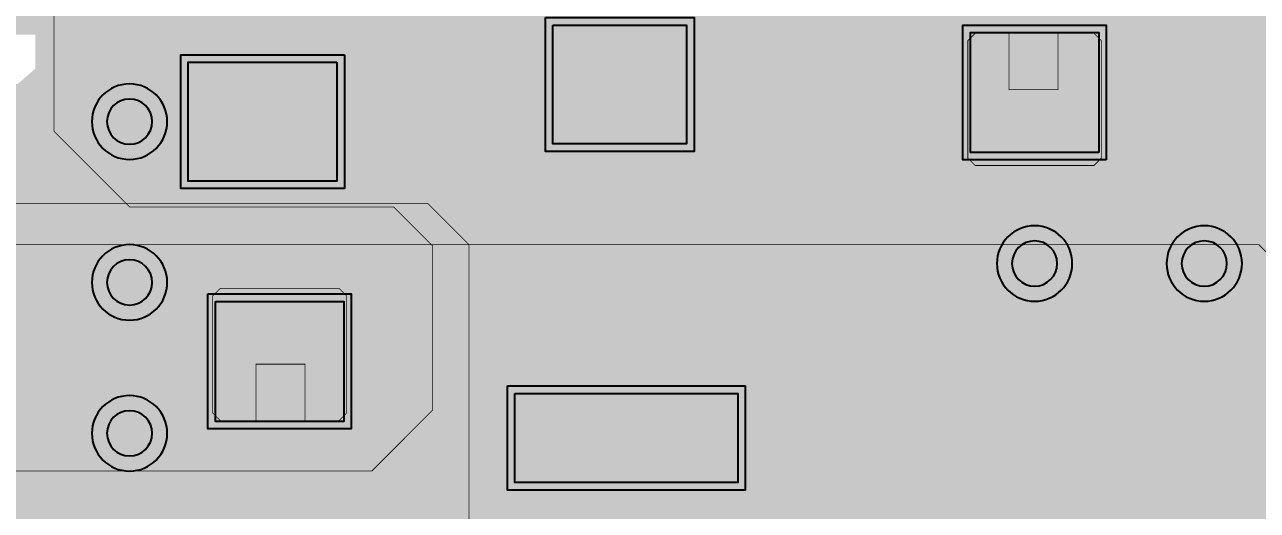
# Model space of a CAD drawing. Header units: millimetres. Extents: x -6.9 to 44.7, y -29.1 to 3.4.
# Drawn here: x 11.87 to 20.17, y -7.08 to -3.81 of the extents above; entities that cross this region are included whole.
import ezdxf

# ---------------------------------------------------------------- set-up
doc = ezdxf.new("R2010")
doc.units = ezdxf.units.MM
doc.header["$MEASUREMENT"] = 0
for name, color, linetype, true_color in [('Bottom-Layer', 7, 'Continuous', 0x0000ff), ('Bottom-Silkscreen-Layer', 7, 'Continuous', 0x66cc33), ('Document-Layer', 7, 'Continuous', 0xffffff), ('Hole-Layer', 7, 'Continuous', 0x222222), ('Multi-Layer', 7, 'Continuous', 0xc0c0c0), ('Top-Layer', 7, 'Continuous', 0xff0000), ('Top-Paste-Mask-Layer', 7, 'Continuous', 0x808080), ('Top-Silkscreen-Layer', 7, 'Continuous', 0xffcc00), ('Top-Solder-Mask-Layer', 7, 'Continuous', 0x800080)]:
    doc.layers.add(name, color=color, linetype=linetype, true_color=true_color)

msp = doc.modelspace()

# ---------------------------------------------------------------- hatches: boundary and pattern name
at = {"layer": 'Bottom-Layer'}
for points in [[(33.8571, -21.1049), (27.1421, -21.1049), (27.6377, -20.7973), (28.0302, -20.3657), (28.2892, -19.843), (28.3952, -19.2693), (28.3398, -18.6886), (28.1275, -18.1453), (27.7743, -17.6809), (27.3074, -17.3312), (30.5227, -17.3312), (30.3104, -17.4953), (30.1706, -17.7244), (30.1219, -17.9883), (30.1219, -18.7503), (30.2209, -19.1199), (30.4915, -19.3904), (30.8611, -19.4895), (33.9091, -19.4895), (34.2786, -19.3904), (34.5492, -19.1199), (34.6482, -18.7503), (34.6482, -17.9883), (34.5492, -17.6187), (34.2786, -17.3482), (33.9091, -17.2492), (31.3431, -17.2492), (31.356, -17.238), (31.3683, -17.2263), (31.7721, -16.8225), (33.9091, -16.8225), (34.2786, -16.7234), (34.5492, -16.4529), (34.6482, -16.0833), (34.6482, -15.3213), (34.5492, -14.9517), (34.2786, -14.6812), (33.9091, -14.5822), (32.4892, -14.5822), (32.4892, -12.909), (32.4619, -12.772), (32.3843, -12.6558), (28.011, -8.2825), (28.011, -7.2886), (28.2838, -7.2515), (28.5127, -7.0986), (28.477, -7.407), (28.5971, -7.6933), (28.8423, -7.8838), (29.1494, -7.9295), (29.4394, -7.8187), (29.6378, -7.5798), (29.6934, -7.2744), (29.592, -6.9809), (29.5682, -6.9129), (29.5682, -5.6971), (29.592, -5.6291), (29.6939, -5.3293), (29.6323, -5.0188), (29.4239, -4.7805), (29.1243, -4.6783), (28.8136, -4.7394), (28.5751, -4.9475), (28.3298, -4.7361), (28.011, -4.6794), (28.011, -3.4526), (27.9837, -3.3155), (27.9061, -3.1993), (25.9325, -1.2258), (25.8163, -1.1481), (25.6793, -1.1209), (8.255, -1.1209), (8.0759, -1.1688), (7.9449, -1.2999), (7.8969, -1.479), (7.8969, -3.257), (7.9241, -3.3941), (8.0018, -3.5102), (8.3401, -3.8489), (7.305, -3.8489), (6.8247, -3.9249), (6.3915, -4.1457), (6.0476, -4.4895), (5.8269, -4.9228), (5.7508, -5.4031), (5.7508, -6.0802), (5.7455, -6.3297), (5.7209, -6.4741), (5.7126, -6.4867), (5.7037, -6.4879), (5.013, -6.4879), (4.5756, -6.5877), (4.2248, -6.8675), (4.0301, -7.2717), (4.0301, -7.7204), (4.2248, -8.1246), (4.5756, -8.4043), (5.013, -8.5042), (7.713, -8.5042), (8.1504, -8.4043), (8.5012, -8.1246), (8.6958, -7.7204), (8.6958, -7.2717), (8.5012, -6.8675), (8.1504, -6.5877), (7.713, -6.4879), (7.0222, -6.4879), (7.0133, -6.4867), (7.0051, -6.4741), (6.9804, -6.3297), (6.9751, -6.0802), (6.9751, -5.4031), (7.0717, -5.1698), (7.305, -5.0732), (9.5634, -5.0732), (9.7798, -5.2898), (9.7021, -5.406), (9.6749, -5.543), (9.6749, -7.575), (9.7021, -7.7121), (9.7798, -7.8283), (10.1829, -8.2314), (10.1829, -8.4104), (10.1619, -8.5274), (10.1549, -8.6461), (10.1549, -11.3461), (10.1619, -11.4648), (10.1829, -11.5819), (10.1829, -14.179), (10.2101, -14.3161), (10.2878, -14.4323), (12.0658, -16.2103), (12.182, -16.2879), (12.319, -16.3152), (22.225, -16.3152), (22.3621, -16.2879), (22.4783, -16.2103), (23.1813, -15.5073), (23.5275, -15.4167), (23.8163, -15.2054), (24.0074, -14.9029), (24.0742, -14.5513), (24.0742, -13.7513), (24.0018, -13.3858), (23.7954, -13.0756), (23.7954, -11.9422), (23.7681, -11.8052), (23.6905, -11.689), (23.1333, -11.1318), (23.0171, -11.0541), (22.88, -11.0269), (20.9641, -11.0269), (20.827, -11.0541), (20.7109, -11.1318), (20.3771, -11.4655), (20.1405, -11.315), (19.8616, -11.2858), (19.5989, -11.3841), (19.531, -11.4079), (17.8071, -11.4079), (17.7391, -11.3841), (17.4958, -11.2886), (17.2348, -11.3033), (17.0038, -11.4256), (15.2172, -9.639), (15.2172, -8.9087), (15.3061, -8.591), (15.2172, -8.2733), (15.2172, -6.7902), (18.923, -6.7902), (19.3232, -6.7306), (19.6888, -6.557), (19.9879, -6.2846), (20.1947, -5.9368), (20.2428, -5.8589), (21.6129, -7.2291), (21.6129, -8.083), (21.6402, -8.2201), (21.7178, -8.3363), (24.6609, -11.2794), (24.6609, -16.211), (24.6882, -16.3481), (24.7658, -16.4643), (25.5169, -17.2154), (24.982, -17.523), (24.5591, -17.9723), (24.2843, -18.5248), (24.1814, -19.1332), (24.259, -19.7454), (24.5105, -20.3088), (24.9144, -20.7753), (25.436, -21.1049), (1.905, -21.1049), (1.4588, -21.0162), (1.0806, -20.7634), (0.8279, -20.3852), (0.7391, -19.939), (0.7391, -1.733), (0.8279, -1.2868), (1.0806, -0.9086), (1.4588, -0.6559), (1.905, -0.5671), (33.8571, -0.5671), (34.3032, -0.6559), (34.6815, -0.9086), (34.9342, -1.2868), (35.0229, -1.733), (35.0229, -19.939), (34.9342, -20.3852), (34.6815, -20.7634), (34.3032, -21.0162)], [(9.059, -2.9882), (8.8845, -2.7735), (8.6332, -2.6576), (8.3566, -2.6641), (8.3566, -1.5806), (15.3768, -1.5806), (15.5948, -1.7692), (15.875, -1.8371), (18.0878, -1.8371), (18.2362, -1.9855), (18.5428, -2.1516), (18.8903, -2.1234), (19.1661, -1.91), (19.2805, -1.5806), (25.6372, -1.5806), (27.5512, -3.4947), (27.5512, -4.9594), (27.4549, -5.289), (27.5512, -5.6186), (27.5512, -6.3494), (27.4549, -6.679), (27.5512, -7.0086), (27.5512, -8.4308), (27.559, -8.4697), (27.581, -8.5026), (32.0295, -12.9511), (32.0295, -14.5822), (30.8611, -14.5822), (30.4915, -14.6812), (30.2209, -14.9517), (30.1219, -15.3213), (30.1219, -16.0833), (30.2209, -16.4529), (30.4915, -16.7234), (30.8611, -16.8225), (31.122, -16.8225), (31.073, -16.8714), (25.8231, -16.8714), (25.1207, -16.1689), (25.1207, -11.131), (25.1129, -11.0921), (25.0909, -11.0592), (22.0726, -8.0409), (22.0726, -7.0807), (22.0649, -7.0418), (22.0429, -7.0089), (20.4236, -5.3896), (20.3505, -5.1248), (20.1689, -4.9187), (19.9155, -4.8127), (19.6412, -4.8282), (19.4013, -4.9621), (19.2442, -5.1874), (19.2369, -5.1874), (19.0835, -4.9655), (18.8496, -4.8311), (18.5807, -4.8103), (18.3289, -4.907), (18.261, -4.9309), (15.0074, -4.9309), (14.8343, -4.7578), (14.7181, -4.6801), (14.581, -4.6529), (13.1543, -4.6529), (13.178, -4.3674), (13.0691, -4.1024), (12.8516, -3.9159), (12.573, -3.8489), (8.9906, -3.8489), (8.8832, -3.7415), (9.0583, -3.5273), (9.1212, -3.2578)], [(12.1712, -8.6461), (12.0982, -8.2696), (11.8899, -7.9476), (11.5764, -7.7266), (11.203, -7.6388), (10.8239, -7.6968), (10.4939, -7.8922), (10.1346, -7.5329), (10.1346, -5.5851), (10.6071, -5.1126), (14.5389, -5.1126), (14.7574, -5.3311), (14.7574, -5.8927), (14.4688, -6.0896), (14.2763, -6.3813), (14.2088, -6.7241), (14.2088, -8.1829), (14.1849, -8.2509), (14.0819, -8.5769), (14.1698, -8.9072), (14.4211, -9.139), (14.7574, -9.1999), (14.7574, -9.7873), (14.7652, -9.8262), (14.7872, -9.8591), (16.7878, -11.8598), (16.8616, -12.1861), (17.0959, -12.4248), (17.4208, -12.5048), (17.7391, -12.402), (17.8071, -12.3782), (19.531, -12.3782), (19.5989, -12.402), (19.8963, -12.5037), (20.205, -12.4444), (20.4435, -12.2398), (20.5491, -11.9437), (21.0062, -11.4866), (22.8379, -11.4866), (23.3356, -11.9843), (23.3356, -12.8084), (23.3272, -12.8168), (22.9013, -12.8176), (22.5179, -13.0029), (22.2526, -13.3361), (22.1579, -13.7513), (22.1579, -14.1534), (21.8536, -13.9934), (21.5098, -13.9956), (21.2075, -14.1594), (21.0181, -14.4463), (20.9861, -14.7886), (21.1191, -15.1057), (21.3857, -15.3227), (21.7231, -15.3886), (22.0519, -15.2878), (22.2943, -15.044), (22.4495, -15.2396), (22.6499, -15.3884), (22.183, -15.8554), (12.3611, -15.8554), (10.6426, -14.1369), (10.6426, -12.2096), (11.0426, -12.3471), (11.4637, -12.3084), (11.832, -12.1004), (12.0825, -11.7597), (12.1712, -11.3461)]]:
    msp.add_hatch(color=256, dxfattribs=at).paths.add_polyline_path(points)
at = {"layer": 'Bottom-Silkscreen-Layer'}
for points in [[(34.9148, -1.6088), (34.9168, -6.8832), (34.9144, -12.147), (23.4897, -12.147), (12.065, -12.147), (12.065, -6.8748), (12.065, -1.6025), (23.4877, -1.6004)], [(12.192, -4.3079), (12.192, -5.1887), (16.9966, -5.1866), (21.8012, -5.1845), (21.8036, -4.3162), (21.8016, -3.4375), (16.9945, -3.4271), (12.192, -3.4271)], [(16.9705, -3.9931), (16.9386, -4.0343), (16.8905, -4.1274), (16.8724, -4.1903), (16.855, -4.255), (16.8348, -4.3238), (16.8202, -4.3786), (16.8025, -4.4608), (16.7394, -4.6959), (16.7255, -4.7318), (16.7111, -4.7875), (16.5756, -4.8047), (16.5617, -4.7553), (16.5415, -4.6884), (16.5178, -4.61), (16.5004, -4.5589), (16.4816, -4.4882), (16.4627, -4.4177), (16.4489, -4.3725), (16.4294, -4.318), (16.4055, -4.2386), (16.3875, -4.1662), (16.2981, -4.0297), (16.2793, -4.0058), (16.2793, -3.9849), (16.3932, -3.9825), (16.5072, -4.026), (16.5004, -4.1798), (16.5191, -4.2364), (16.572, -4.4192), (16.5916, -4.5013), (16.6133, -4.5401), (16.631, -4.4914), (16.6551, -4.4087), (16.6701, -4.3535), (16.6898, -4.2778), (16.7128, -4.1946), (16.7314, -4.1088), (16.738, -4.0398), (16.7126, -4.0312), (16.6902, -4.0038)], [(17.5998, -3.992), (17.6152, -4.1396), (17.6294, -4.2913), (17.6273, -4.4488), (17.5012, -4.4167), (17.3642, -4.3563), (17.3249, -4.7978), (17.4975, -4.7063), (17.6462, -4.6207), (17.5622, -4.8363), (17.5283, -4.8531), (17.2606, -4.8614), (17.1024, -4.7121), (17.0871, -4.6695), (17.1367, -4.3699), (17.4821, -4.2953), (17.5127, -4.3079), (17.5076, -4.0821), (17.3596, -4.0709), (17.1012, -4.0311), (17.1043, -3.9913)], [(12.1967, -6.103), (12.1967, -6.8957), (17.0013, -6.8979), (21.8059, -6.9), (21.8059, -6.1086), (21.7996, -5.3117), (16.995, -5.3082), (12.1967, -5.3103)], [(16.9768, -5.8053), (16.9467, -5.843), (16.8909, -5.933), (16.8723, -6.0023), (16.8539, -6.0687), (16.8338, -6.1375), (16.8202, -6.1891), (16.8026, -6.2671), (16.7492, -6.4721), (16.7262, -6.5518), (16.7072, -6.6147), (16.5756, -6.6186), (16.5623, -6.5704), (16.5422, -6.5015), (16.5179, -6.4219), (16.5004, -6.3695), (16.4824, -6.2981), (16.458, -6.2163), (16.4442, -6.1743), (16.4271, -6.1198), (16.4028, -6.0401), (16.3879, -5.9793), (16.3687, -5.9207), (16.3499, -5.88), (16.2981, -5.8416), (16.2793, -5.8177), (16.2793, -5.7968), (16.3932, -5.7945), (16.519, -5.805), (16.4945, -5.843), (16.4965, -5.9856), (16.5229, -6.0695), (16.5682, -6.2247), (16.5901, -6.3043), (16.6032, -6.3631), (16.652, -6.234), (16.6703, -6.1655), (16.6889, -6.0942), (16.7128, -6.0095), (16.7262, -5.9633), (16.7348, -5.9125), (16.7108, -5.8425), (16.7034, -5.7977)], [(17.5304, -5.8094), (17.564, -5.8262), (17.6775, -5.952), (17.6777, -6.2205), (17.5978, -6.3127), (17.5667, -6.3306), (17.2758, -6.3303), (17.2483, -6.3617), (17.2677, -6.4428), (17.3921, -6.6154), (17.4322, -6.6357), (17.4504, -6.6147), (17.4748, -6.5577), (17.648, -6.571), (17.3188, -6.6696), (17.2665, -6.6457), (17.143, -6.5225), (17.1198, -6.4815), (17.1024, -6.4393), (17.0863, -6.3966), (17.0768, -6.0291), (17.1015, -5.9635), (17.126, -5.9184), (17.1401, -5.8981), (17.2452, -5.815)], [(17.3213, -5.8685), (17.2713, -5.9238), (17.2473, -5.9759), (17.2529, -6.1678), (17.2718, -6.2001), (17.2888, -6.2221), (17.3121, -6.2477), (17.335, -6.2625), (17.3752, -6.2738), (17.5249, -6.1788)], [(12.192, -7.8143), (12.192, -8.6112), (16.9966, -8.6091), (21.8012, -8.607), (21.8036, -7.8122), (21.806, -7.0174), (16.999, -7.0174), (12.192, -7.0174)]]:
    msp.add_hatch(color=256, dxfattribs=at).paths.add_polyline_path(points)
at = {"layer": 'Top-Layer'}
for points in [[(14.9632, -0.717), (14.9549, -0.6403), (14.9303, -0.5671), (17.2595, -0.5671), (16.9439, -0.7837), (16.7336, -1.1034), (16.6599, -1.479), (16.6599, -2.284), (16.5285, -2.1162), (16.325, -2.0528), (15.425, -2.0528), (15.246, -2.1008), (15.1149, -2.2319), (15.0669, -2.411), (15.0669, -3.211), (15.1101, -3.3816), (15.2295, -3.511), (15.1101, -3.6404), (15.0669, -3.811), (15.0669, -4.611), (15.1149, -4.7901), (15.246, -4.9212), (15.425, -4.9692), (15.434, -4.9692), (15.434, -5.91), (15.4334, -5.9215), (15.4317, -5.9329), (15.1691, -5.9329), (15.067, -5.9477), (14.9733, -5.9911), (14.9733, -5.2992), (14.9461, -5.1621), (14.8684, -5.0459), (14.6043, -4.7818), (14.4881, -4.7041), (14.351, -4.6769), (14.3272, -4.6769), (14.3272, -4.061), (14.3067, -3.9417), (14.2476, -3.8359), (14.3021, -3.8046), (14.3503, -3.7642), (14.8583, -3.2562), (14.9359, -3.1401), (14.9632, -3.003)], [(8.346, -6.7114), (8.2741, -6.6585), (8.1978, -6.6121), (6.5682, -4.9825), (6.5682, -3.6126), (7.0504, -3.6126), (7.0893, -3.6049), (7.1222, -3.5828), (7.3465, -3.3586), (7.9054, -3.3586), (7.9693, -3.5458), (8.0896, -3.7029), (7.127, -3.7029), (6.948, -3.7509), (6.8169, -3.8819), (6.7689, -4.061), (6.7689, -4.861), (6.8169, -5.0401), (6.948, -5.1712), (7.127, -5.2192), (8.127, -5.2192), (8.3061, -5.1712), (8.4372, -5.0401), (8.4852, -4.861), (8.4852, -4.061), (8.47, -3.9579), (8.4257, -3.8635), (8.5837, -3.8646), (8.7367, -3.8252), (8.7353, -3.8432), (8.7349, -3.8611), (8.7349, -4.6676), (8.7829, -4.8467), (8.9139, -4.9778), (9.093, -5.0258), (9.957, -5.0258), (10.1361, -4.9778), (10.2672, -4.8467), (10.3152, -4.6676), (10.3152, -3.9662), (10.4361, -4.183), (10.669, -4.2691), (11.669, -4.2691), (11.8352, -4.2282), (11.9634, -4.1149), (11.9634, -4.4053), (11.9609, -4.461), (11.9634, -4.5167), (11.9634, -4.527), (11.9648, -4.5438), (11.9689, -4.5601), (12.057, -4.7903), (12.2287, -4.9671), (12.4563, -5.0619), (12.5012, -5.1069), (12.5341, -5.1289), (12.573, -5.1366), (12.7403, -5.1366), (12.8475, -5.1979), (12.969, -5.2192), (13.969, -5.2192), (14.0906, -5.1979), (14.1978, -5.1366), (14.3089, -5.1366), (14.5136, -5.3412), (14.5136, -6.1729), (14.4429, -6.1982), (14.3738, -6.2273), (14.3738, -5.6719), (14.3258, -5.4928), (14.1947, -5.3617), (14.0156, -5.3138), (13.1516, -5.3138), (12.9725, -5.3617), (12.8415, -5.4928), (12.7935, -5.6719), (12.7935, -6.4784), (12.8157, -6.6026), (12.8797, -6.7114)], [(15.425, -3.811), (16.325, -3.811), (16.325, -4.611), (15.425, -4.611)], [(19.101, -4.6676), (18.237, -4.6676), (18.237, -3.8611), (19.101, -3.8611)], [(13.969, -4.061), (13.969, -4.861), (12.969, -4.861), (12.969, -4.061)], [(17.6617, -4.7495), (17.8884, -4.7495), (18.0001, -4.9361), (18.1991, -5.0237), (18.0665, -5.3079), (18.0921, -5.6205), (18.2691, -5.8794), (18.3553, -5.9874), (18.5867, -6.237), (18.8863, -6.3984), (19.222, -6.4542), (20.3108, -6.4542), (20.3108, -6.891), (20.3264, -6.9956), (20.3719, -7.091), (20.3264, -7.1865), (20.3108, -7.291), (20.3108, -7.891), (20.3264, -7.9956), (20.3719, -8.091), (20.3264, -8.1865), (20.3108, -8.291), (20.3108, -8.891), (20.3264, -8.9956), (20.3719, -9.091), (20.3648, -9.102), (20.3581, -9.1132), (20.2919, -9.1255), (20.2271, -9.1437), (20.2271, -7.191), (20.1791, -7.0119), (20.048, -6.8809), (19.8689, -6.8329), (17.6302, -6.8329), (17.6302, -4.781), (17.6394, -4.7587)], [(13.1516, -5.6719), (14.0156, -5.6719), (14.0156, -6.4784), (13.1516, -6.4784)], [(15.1691, -6.291), (16.6691, -6.291), (16.6691, -6.891), (15.1691, -6.891)]]:
    msp.add_hatch(color=256, dxfattribs=at).paths.add_polyline_path(points)
at = {"layer": 'Top-Paste-Mask-Layer'}
for points in [[(15.425, -3.811), (16.325, -3.811), (16.325, -4.611), (15.425, -4.611)], [(18.2691, -3.866), (18.497, -3.866), (18.497, -4.246), (18.827, -4.246), (18.827, -3.866), (19.0691, -3.866), (19.1191, -3.916), (19.1191, -4.706), (19.0691, -4.756), (18.2691, -4.756), (18.2191, -4.706), (18.2191, -3.916)], [(18.2691, -3.866), (18.497, -3.866), (18.497, -4.246), (18.827, -4.246), (18.827, -3.866), (19.0691, -3.866), (19.1191, -3.916), (19.1191, -4.706), (19.0691, -4.756), (18.2691, -4.756), (18.2191, -4.706), (18.2191, -3.916)], [(13.969, -4.061), (13.969, -4.861), (12.969, -4.861), (12.969, -4.061)], [(13.9836, -6.4735), (13.7556, -6.4735), (13.7556, -6.0935), (13.4256, -6.0935), (13.4256, -6.4735), (13.1836, -6.4735), (13.1336, -6.4235), (13.1336, -5.6335), (13.1836, -5.5835), (13.9836, -5.5835), (14.0336, -5.6335), (14.0336, -6.4235)], [(13.9836, -6.4735), (13.7556, -6.4735), (13.7556, -6.0935), (13.4256, -6.0935), (13.4256, -6.4735), (13.1836, -6.4735), (13.1336, -6.4235), (13.1336, -5.6335), (13.1836, -5.5835), (13.9836, -5.5835), (14.0336, -5.6335), (14.0336, -6.4235)], [(15.1691, -6.291), (16.6691, -6.291), (16.6691, -6.891), (15.1691, -6.891)]]:
    msp.add_hatch(color=256, dxfattribs=at).paths.add_polyline_path(points)
at = {"layer": 'Top-Solder-Mask-Layer'}
for points in [[(15.3742, -3.7602), (16.3758, -3.7602), (16.3758, -4.6618), (15.3742, -4.6618)], [(19.1518, -4.7184), (18.1862, -4.7184), (18.1862, -3.8103), (19.1518, -3.8103)], [(14.0198, -4.0102), (14.0198, -4.9118), (12.9182, -4.9118), (12.9182, -4.0102)], [(13.1008, -5.6211), (14.0664, -5.6211), (14.0664, -6.5292), (13.1008, -6.5292)], [(15.1183, -6.2402), (16.7199, -6.2402), (16.7199, -6.9418), (15.1183, -6.9418)]]:
    msp.add_hatch(color=256, dxfattribs=at).paths.add_polyline_path(points)

# ---------------------------------------------------------------- linework, layer by layer
at = {"layer": 'Bottom-Layer', "const_width": 0.00508}
for points in [[(8.255, -1.479), (8.255, -3.257), (10.287, -5.289), (20.1793, -5.289), (21.971, -7.0807), (21.971, -8.083), (25.0191, -11.131), (25.0191, -16.211), (25.7811, -16.973), (31.1151, -16.973), (32.1311, -15.957), (32.1311, -12.909), (27.6528, -8.4308), (27.6528, -3.4526), (25.6793, -1.479)], [(20.9641, -11.385), (20.193, -12.1561), (17.2278, -12.1561), (14.859, -9.7873), (14.859, -5.289), (14.581, -5.011), (10.565, -5.011), (10.033, -5.543), (10.033, -7.575), (10.541, -8.083), (10.541, -14.179), (12.319, -15.957), (22.225, -15.957), (23.4372, -14.7449), (23.4372, -11.9422), (22.88, -11.385)]]:
    msp.add_lwpolyline(points, close=True, dxfattribs=at)
at = {"layer": 'Bottom-Layer'}
for points, const_width in [([(20.3505, -5.1248), (20.1689, -4.9187), (19.9155, -4.8127), (19.6412, -4.8282), (19.4013, -4.9621), (19.2442, -5.1874), (19.2369, -5.1874), (19.0835, -4.9655), (18.8496, -4.8311), (18.5807, -4.8103), (18.3289, -4.907), (18.261, -4.9309), (15.0074, -4.9309), (14.8343, -4.7578), (14.7181, -4.6801), (14.581, -4.6529), (13.1543, -4.6529), (13.178, -4.3674), (13.0691, -4.1024), (12.8516, -3.9159), (12.573, -3.8489), (8.9906, -3.8489)], 0.0508), ([(7.305, -4.461), (12.573, -4.461)], 0.508), ([(10.6071, -5.1126), (14.5389, -5.1126), (14.7574, -5.3311), (14.7574, -5.8927), (14.4688, -6.0896), (14.2763, -6.3813), (14.2088, -6.7241), (14.2088, -8.1829), (14.1849, -8.2509), (14.0819, -8.5769), (14.1698, -8.9072), (14.4211, -9.139), (14.7574, -9.1999), (14.7574, -9.7873), (14.7652, -9.8262), (14.7872, -9.8591), (16.7878, -11.8598), (16.8616, -12.1861), (17.0959, -12.4248)], 0.0508), ([(18.669, -5.416), (12.7, -5.416)], 0.254), ([(20.3771, -11.4655), (20.1405, -11.315), (19.8616, -11.2858), (19.5989, -11.3841), (19.531, -11.4079), (17.8071, -11.4079), (17.7391, -11.3841), (17.4958, -11.2886), (17.2348, -11.3033), (17.0038, -11.4256), (15.2172, -9.639), (15.2172, -8.9087), (15.3061, -8.591), (15.2172, -8.2733), (15.2172, -6.7902), (18.923, -6.7902), (19.3232, -6.7306), (19.6888, -6.557), (19.9879, -6.2846), (20.1947, -5.9368)], 0.0508), ([(18.923, -6.305), (15.113, -6.305)], 0.254), ([(14.6939, -6.7241), (14.6939, -8.591)], 0.254)]:
    msp.add_lwpolyline(points, dxfattribs=dict(at, const_width=const_width))
at = {"layer": 'Bottom-Layer', "const_width": 0.254}
for points in [[(12.7, -5.416, 0.414), (12.573, -5.543)], [(18.923, -6.305, 0.414), (19.812, -5.416)], [(15.113, -6.305, 0.414), (14.6939, -6.7241)]]:
    msp.add_lwpolyline(points, format="xyb", dxfattribs=at)
at = {"layer": 'Bottom-Silkscreen-Layer', "const_width": 0.254}
for points in [[(34.9148, -1.6088), (34.9168, -6.8832), (34.9144, -12.147), (23.4897, -12.147), (12.065, -12.147), (12.065, -6.8748), (12.065, -1.6025), (23.4877, -1.6004)], [(12.192, -4.3079), (12.192, -5.1887), (16.9966, -5.1866), (21.8012, -5.1845), (21.8036, -4.3162), (21.8016, -3.4375), (16.9945, -3.4271), (12.192, -3.4271)], [(16.9705, -3.9931), (16.9386, -4.0343), (16.8905, -4.1274), (16.8724, -4.1903), (16.855, -4.255), (16.8348, -4.3238), (16.8202, -4.3786), (16.8025, -4.4608), (16.7394, -4.6959), (16.7255, -4.7318), (16.7111, -4.7875), (16.5756, -4.8047), (16.5617, -4.7553), (16.5415, -4.6884), (16.5178, -4.61), (16.5004, -4.5589), (16.4816, -4.4882), (16.4627, -4.4177), (16.4489, -4.3725), (16.4294, -4.318), (16.4055, -4.2386), (16.3875, -4.1662), (16.2981, -4.0297), (16.2793, -4.0058), (16.2793, -3.9849), (16.3932, -3.9825), (16.5072, -4.026), (16.5004, -4.1798), (16.5191, -4.2364), (16.572, -4.4192), (16.5916, -4.5013), (16.6133, -4.5401), (16.631, -4.4914), (16.6551, -4.4087), (16.6701, -4.3535), (16.6898, -4.2778), (16.7128, -4.1946), (16.7314, -4.1088), (16.738, -4.0398), (16.7126, -4.0312), (16.6902, -4.0038)], [(17.5998, -3.992), (17.6152, -4.1396), (17.6294, -4.2913), (17.6273, -4.4488), (17.5012, -4.4167), (17.3642, -4.3563), (17.3249, -4.7978), (17.4975, -4.7063), (17.6462, -4.6207), (17.5622, -4.8363), (17.5283, -4.8531), (17.2606, -4.8614), (17.1024, -4.7121), (17.0871, -4.6695), (17.1367, -4.3699), (17.4821, -4.2953), (17.5127, -4.3079), (17.5076, -4.0821), (17.3596, -4.0709), (17.1012, -4.0311), (17.1043, -3.9913)], [(12.1967, -6.103), (12.1967, -6.8957), (17.0013, -6.8979), (21.8059, -6.9), (21.8059, -6.1086), (21.7996, -5.3117), (16.995, -5.3082), (12.1967, -5.3103)], [(16.9768, -5.8053), (16.9467, -5.843), (16.8909, -5.933), (16.8723, -6.0023), (16.8539, -6.0687), (16.8338, -6.1375), (16.8202, -6.1891), (16.8026, -6.2671), (16.7492, -6.4721), (16.7262, -6.5518), (16.7072, -6.6147), (16.5756, -6.6186), (16.5623, -6.5704), (16.5422, -6.5015), (16.5179, -6.4219), (16.5004, -6.3695), (16.4824, -6.2981), (16.458, -6.2163), (16.4442, -6.1743), (16.4271, -6.1198), (16.4028, -6.0401), (16.3879, -5.9793), (16.3687, -5.9207), (16.3499, -5.88), (16.2981, -5.8416), (16.2793, -5.8177), (16.2793, -5.7968), (16.3932, -5.7945), (16.519, -5.805), (16.4945, -5.843), (16.4965, -5.9856), (16.5229, -6.0695), (16.5682, -6.2247), (16.5901, -6.3043), (16.6032, -6.3631), (16.652, -6.234), (16.6703, -6.1655), (16.6889, -6.0942), (16.7128, -6.0095), (16.7262, -5.9633), (16.7348, -5.9125), (16.7108, -5.8425), (16.7034, -5.7977)], [(17.5304, -5.8094), (17.564, -5.8262), (17.6775, -5.952), (17.6777, -6.2205), (17.5978, -6.3127), (17.5667, -6.3306), (17.2758, -6.3303), (17.2483, -6.3617), (17.2677, -6.4428), (17.3921, -6.6154), (17.4322, -6.6357), (17.4504, -6.6147), (17.4748, -6.5577), (17.648, -6.571), (17.3188, -6.6696), (17.2665, -6.6457), (17.143, -6.5225), (17.1198, -6.4815), (17.1024, -6.4393), (17.0863, -6.3966), (17.0768, -6.0291), (17.1015, -5.9635), (17.126, -5.9184), (17.1401, -5.8981), (17.2452, -5.815)], [(17.3213, -5.8685), (17.2713, -5.9238), (17.2473, -5.9759), (17.2529, -6.1678), (17.2718, -6.2001), (17.2888, -6.2221), (17.3121, -6.2477), (17.335, -6.2625), (17.3752, -6.2738), (17.5249, -6.1788)], [(12.192, -7.8143), (12.192, -8.6112), (16.9966, -8.6091), (21.8012, -8.607), (21.8036, -7.8122), (21.806, -7.0174), (16.999, -7.0174), (12.192, -7.0174)]]:
    msp.add_lwpolyline(points, close=True, dxfattribs=at)
at = {"layer": 'Document-Layer', "const_width": 0.3}
msp.add_lwpolyline([(13.9215, -4.4508, 1), (14.2217, -4.4508, 1)], format="xyb", close=True, dxfattribs=at)
msp.add_lwpolyline([(13.9215, -4.4508, 1), (14.2217, -4.4508, 1)], format="xyb", close=True, dxfattribs=at)
at = {"layer": 'Document-Layer', "const_width": 0.2}
msp.add_lwpolyline([(15.2191, -6.5608, 1), (15.4192, -6.5608), (15.4192, -6.5608, 1), (15.2191, -6.5608)], format="xyb", dxfattribs=at)
msp.add_lwpolyline([(15.2191, -6.5608, 1), (15.4192, -6.5608), (15.4192, -6.5608, 1), (15.2191, -6.5608)], format="xyb", dxfattribs=at)
at = {"layer": 'Hole-Layer'}
for points in [[(12.4205, -4.461, 1), (12.7255, -4.461), (12.7255, -4.461, 1), (12.4205, -4.461)], [(12.4205, -5.543, 1), (12.7255, -5.543), (12.7255, -5.543, 1), (12.4205, -5.543)], [(12.4205, -6.559, 1), (12.7255, -6.559), (12.7255, -6.559, 1), (12.4205, -6.559)]]:
    msp.add_lwpolyline(points, format="xyb", dxfattribs=at)
for points in [[(18.5165, -5.416, 1), (18.8215, -5.416, 1)], [(19.6595, -5.416, 1), (19.9645, -5.416, 1)]]:
    msp.add_lwpolyline(points, format="xyb", close=True, dxfattribs=at)
at = {"layer": 'Multi-Layer'}
for points in [[(12.319, -4.461, 1), (12.827, -4.461, 1)], [(18.415, -5.416, 1), (18.923, -5.416, 1)], [(19.558, -5.416, 1), (20.066, -5.416, 1)], [(12.319, -5.543, 1), (12.827, -5.543, 1)], [(12.319, -6.559, 1), (12.827, -6.559, 1)]]:
    msp.add_lwpolyline(points, format="xyb", close=True, dxfattribs=at)
at = {"layer": 'Top-Layer'}
for points, const_width in [([(17.145, -3.765), (17.145, -1.479)], 0.254), ([(19.685, -4.0104), (19.685, -1.987)], 0.254), ([(15.1101, -3.6404), (15.0669, -3.811), (15.0669, -4.611), (15.1149, -4.7901), (15.246, -4.9212), (15.425, -4.9692), (15.434, -4.9692), (15.434, -5.91), (15.4334, -5.9215), (15.4317, -5.9329), (15.1691, -5.9329), (15.067, -5.9477), (14.9733, -5.9911), (14.9733, -5.2992), (14.9461, -5.1621), (14.8684, -5.0459), (14.6043, -4.7818), (14.4881, -4.7041), (14.351, -4.6769), (14.3272, -4.6769), (14.3272, -4.061), (14.3067, -3.9417), (14.2476, -3.8359), (14.3021, -3.8046), (14.3503, -3.7642)], 0.0508), ([(11.8352, -4.2282), (11.9634, -4.1149), (11.9634, -4.4053), (11.9609, -4.461), (11.9634, -4.5167), (11.9634, -4.527), (11.9648, -4.5438), (11.9689, -4.5601), (12.057, -4.7903), (12.2287, -4.9671), (12.4563, -5.0619), (12.5012, -5.1069), (12.5341, -5.1289), (12.573, -5.1366), (12.7403, -5.1366), (12.8475, -5.1979), (12.969, -5.2192), (13.969, -5.2192), (14.0906, -5.1979), (14.1978, -5.1366), (14.3089, -5.1366), (14.5136, -5.3412), (14.5136, -6.1729), (14.4429, -6.1982), (14.3738, -6.2273), (14.3738, -5.6719), (14.3258, -5.4928), (14.1947, -5.3617), (14.0156, -5.3138), (13.1516, -5.3138), (12.9725, -5.3617), (12.8415, -5.4928), (12.7935, -5.6719), (12.7935, -6.4784), (12.8157, -6.6026), (12.8797, -6.7114), (8.346, -6.7114)], 0.0508), ([(15.9191, -4.2551), (15.875, -4.211)], 0.254), ([(15.875, -4.211), (16.699, -4.211)], 0.254), ([(15.9191, -6.591), (15.9191, -4.2551)], 0.254), ([(18.669, -4.2644), (17.6617, -4.2644)], 0.254), ([(18.669, -4.2644), (19.431, -4.2644)], 0.254), ([(13.469, -4.461), (12.573, -4.461)], 0.508), ([(17.145, -4.781), (17.145, -7.321)], 0.254), ([(20.2271, -7.191), (20.1791, -7.0119), (20.048, -6.8809), (19.8689, -6.8329), (17.6302, -6.8329), (17.6302, -4.781), (17.6394, -4.7587), (17.6617, -4.7495), (17.8884, -4.7495), (18.0001, -4.9361), (18.1991, -5.0237), (18.0665, -5.3079), (18.0921, -5.6205), (18.2691, -5.8794), (18.3553, -5.9874), (18.5867, -6.237), (18.8863, -6.3984), (19.222, -6.4542), (20.3108, -6.4542)], 0.0508), ([(13.5836, -5.6744), (13.5836, -5.4154)], 0.0508), ([(19.222, -5.969), (20.828, -5.969)], 0.254), ([(13.1542, -6.0751), (12.8951, -6.0751)], 0.0508), ([(14.0131, -6.0751), (14.2722, -6.0751)], 0.0508), ([(15.9191, -6.591), (14.9354, -6.591)], 0.254), ([(14.3168, -6.8472), (13.5836, -7.5804)], 0.254), ([(18.6689, -7.1936), (18.6689, -6.9345)], 0.0508)]:
    msp.add_lwpolyline(points, dxfattribs=dict(at, const_width=const_width))
at = {"layer": 'Top-Layer', "const_width": 0.00508}
msp.add_lwpolyline([(11.7666, -2.8289), (10.4611, -2.8289), (10.033, -3.257), (7.3044, -3.257), (7.0504, -3.511), (6.4666, -3.511), (6.4666, -5.0246), (8.255, -6.813), (14.2045, -6.813), (14.6152, -6.4023), (14.6152, -5.2992), (14.351, -5.035), (12.573, -5.035), (12.065, -4.527), (12.065, -3.1273)], close=True, dxfattribs=at)
at = {"layer": 'Top-Layer', "const_width": 0.254}
for points in [[(16.699, -4.211, 0.414), (17.145, -3.765)], [(19.431, -4.2644, 0.414), (19.685, -4.0104)], [(17.6617, -4.2644, 0.414), (17.145, -4.781)], [(19.812, -5.416, 0.457), (20.447, -4.908)], [(18.669, -5.416, 0.414), (19.222, -5.969)], [(14.9354, -6.591, 0.199), (14.3168, -6.8472)]]:
    msp.add_lwpolyline(points, format="xyb", dxfattribs=at)
at = {"layer": 'Top-Layer'}
for points in [[(15.425, -3.811), (16.325, -3.811), (16.325, -4.611), (15.425, -4.611)], [(19.101, -4.6676), (18.237, -4.6676), (18.237, -3.8611), (19.101, -3.8611)], [(13.969, -4.061), (13.969, -4.861), (12.969, -4.861), (12.969, -4.061)], [(13.1516, -5.6719), (14.0156, -5.6719), (14.0156, -6.4784), (13.1516, -6.4784)], [(15.1691, -6.291), (16.6691, -6.291), (16.6691, -6.891), (15.1691, -6.891)]]:
    msp.add_lwpolyline(points, close=True, dxfattribs=at)
at = {"layer": 'Top-Paste-Mask-Layer'}
for points in [[(15.425, -3.811), (16.325, -3.811), (16.325, -4.611), (15.425, -4.611)], [(13.969, -4.061), (13.969, -4.861), (12.969, -4.861), (12.969, -4.061)], [(15.1691, -6.291), (16.6691, -6.291), (16.6691, -6.891), (15.1691, -6.891)]]:
    msp.add_lwpolyline(points, close=True, dxfattribs=at)
at = {"layer": 'Top-Paste-Mask-Layer', "const_width": 0.00508}
for points in [[(18.2691, -3.866), (18.497, -3.866), (18.497, -4.246), (18.827, -4.246), (18.827, -3.866), (19.0691, -3.866), (19.1191, -3.916), (19.1191, -4.706), (19.0691, -4.756), (18.2691, -4.756), (18.2191, -4.706), (18.2191, -3.916)], [(18.2691, -3.866), (18.497, -3.866), (18.497, -4.246), (18.827, -4.246), (18.827, -3.866), (19.0691, -3.866), (19.1191, -3.916), (19.1191, -4.706), (19.0691, -4.756), (18.2691, -4.756), (18.2191, -4.706), (18.2191, -3.916)], [(13.9836, -6.4735), (13.7556, -6.4735), (13.7556, -6.0935), (13.4256, -6.0935), (13.4256, -6.4735), (13.1836, -6.4735), (13.1336, -6.4235), (13.1336, -5.6335), (13.1836, -5.5835), (13.9836, -5.5835), (14.0336, -5.6335), (14.0336, -6.4235)], [(13.9836, -6.4735), (13.7556, -6.4735), (13.7556, -6.0935), (13.4256, -6.0935), (13.4256, -6.4735), (13.1836, -6.4735), (13.1336, -6.4235), (13.1336, -5.6335), (13.1836, -5.5835), (13.9836, -5.5835), (14.0336, -5.6335), (14.0336, -6.4235)]]:
    msp.add_lwpolyline(points, close=True, dxfattribs=at)
at = {"layer": 'Top-Silkscreen-Layer', "const_width": 0.254}
for points in [[(13.019, -3.825), (13.019, -3.197)], [(13.019, -3.825), (13.019, -3.197)], [(11.619, -5.011), (12.6191, -5.011)], [(11.619, -5.011), (12.6191, -5.011)], [(16.7823, -6.0909), (18.1052, -6.0909)], [(16.7823, -6.0909), (18.1052, -6.0909)], [(19.189, -6.0909), (20.5557, -6.0909)], [(19.189, -6.0909), (20.5557, -6.0909)]]:
    msp.add_lwpolyline(points, dxfattribs=at)
for points in [[(15.7078, -5.8211, 1), (16.0502, -5.8211), (16.0502, -5.8211, 1), (15.7078, -5.8211)], [(15.7078, -5.8211, 1), (16.0502, -5.8211), (16.0502, -5.8211, 1), (15.7078, -5.8211)], [(19.189, -6.0909, -0.993), (18.106, -6.0905)], [(19.189, -6.0909, -0.993), (18.106, -6.0905)]]:
    msp.add_lwpolyline(points, format="xyb", dxfattribs=at)
at = {"layer": 'Top-Solder-Mask-Layer'}
for points in [[(15.3742, -3.7602), (16.3758, -3.7602), (16.3758, -4.6618), (15.3742, -4.6618)], [(19.1518, -4.7184), (18.1862, -4.7184), (18.1862, -3.8103), (19.1518, -3.8103)], [(14.0198, -4.0102), (14.0198, -4.9118), (12.9182, -4.9118), (12.9182, -4.0102)], [(13.1008, -5.6211), (14.0664, -5.6211), (14.0664, -6.5292), (13.1008, -6.5292)], [(15.1183, -6.2402), (16.7199, -6.2402), (16.7199, -6.9418), (15.1183, -6.9418)]]:
    msp.add_lwpolyline(points, close=True, dxfattribs=at)

doc.saveas('drawing.dxf')
